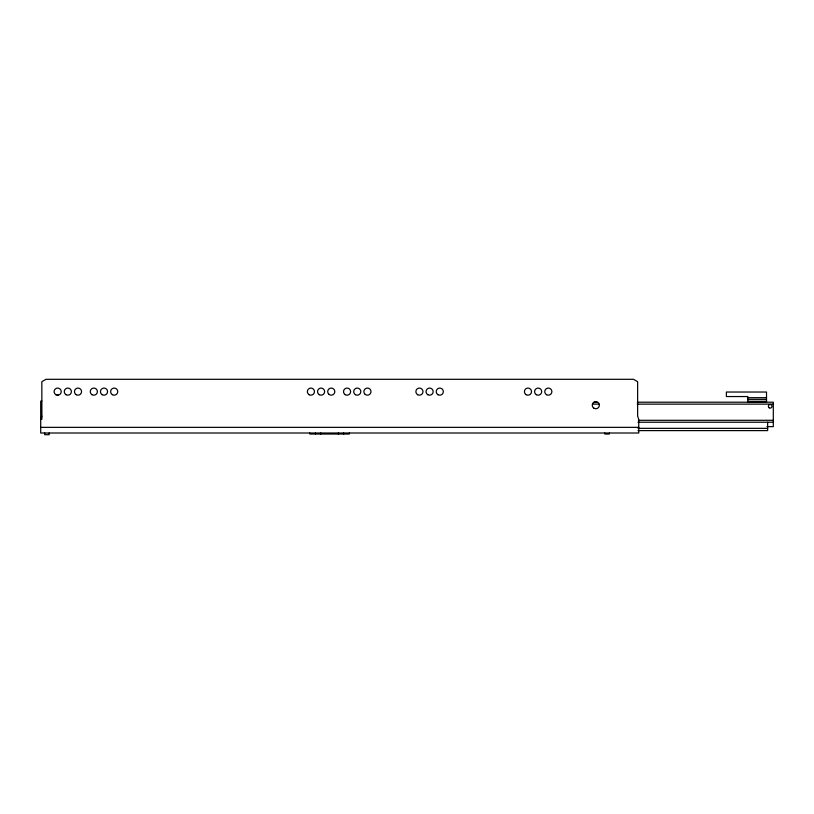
<?xml version="1.0" encoding="UTF-8"?>
<svg xmlns="http://www.w3.org/2000/svg" width="814" height="814" viewBox="0 0 814 814"><rect width="100%" height="100%" fill="white"/><g stroke="black" fill="none" stroke-linecap="round" stroke-linejoin="round"><path stroke-width="1.22" d="M40.7 419.515L41.829 416.046M58.211 395.146L57.102 395.146M747.863 397.68L766.513 397.68M747.863 399.338L766.513 399.338M41.89 401.109L40.7 401.109L40.7 433.007L638.766 433.007L638.766 419.515L637.637 416.035L637.637 381.685L633.496 379.304L45.971 379.304L41.829 381.695L41.89 419.322M747.863 401.282L766.513 401.282M747.863 401.638L766.513 401.638M594.169 402.208L596.713 402.208M637.362 402.208L773.3 402.208L773.3 426.628L766.951 426.628M592.694 404.131L599.053 404.131M637.209 404.131L773.3 404.131M638.481 420.299L773.3 420.299M637.983 422.222L773.3 422.222M40.7 427.35L638.766 427.35M638.044 428.347L767.643 428.347M638.044 430.606L767.643 430.606L767.643 422.222M766.513 402.208L766.513 392.033L726.383 392.033L726.383 396.55L747.863 396.55L747.863 402.208M609.371 433.007L609.371 434.025L604.843 434.025L604.843 433.007M349.338 433.007L349.338 434.025L309.768 434.025L309.768 433.007M343.691 433.007L343.691 434.025M338.319 433.007L338.319 434.025M320.797 433.007L320.797 434.025M315.425 433.007L315.425 434.025M49.176 433.007L49.176 434.696L44.658 434.696L44.658 433.007M438.003 394.709A3.561 3.561 0 0 0 443.345 391.626A3.561 3.561 0 0 0 438.003 388.543A3.561 3.561 0 0 0 438.003 394.709M345.299 394.709A3.561 3.561 0 0 0 350.641 391.626A3.561 3.561 0 0 0 345.299 388.543A3.561 3.561 0 0 0 345.299 394.709M92.053 394.709A3.561 3.561 0 0 0 97.395 391.626A3.561 3.561 0 0 0 92.053 388.543A3.561 3.561 0 0 0 92.053 394.709M112.403 394.709A3.561 3.561 0 0 0 117.745 391.626A3.561 3.561 0 0 0 112.403 388.543A3.561 3.561 0 0 0 112.403 394.709M102.228 394.709A3.561 3.561 0 0 0 107.57 391.626A3.561 3.561 0 0 0 102.228 388.543A3.561 3.561 0 0 0 102.228 394.709M594.027 408.272A3.561 3.561 0 0 0 599.369 405.189A3.561 3.561 0 0 0 594.027 402.106A3.561 3.561 0 0 0 594.027 408.272M66.056 394.709A3.561 3.561 0 0 0 71.398 391.626A3.561 3.561 0 0 0 66.056 388.543A3.561 3.561 0 0 0 66.056 394.709M76.231 394.709A3.561 3.561 0 0 0 81.573 391.626A3.561 3.561 0 0 0 76.231 388.543A3.561 3.561 0 0 0 76.231 394.709M55.881 394.709A3.561 3.561 0 0 0 61.223 391.626A3.561 3.561 0 0 0 55.881 388.543A3.561 3.561 0 0 0 55.881 394.709M427.828 394.709A3.561 3.561 0 0 0 433.17 391.626A3.561 3.561 0 0 0 427.828 388.543A3.561 3.561 0 0 0 427.828 394.709M355.474 394.709A3.561 3.561 0 0 0 360.816 391.626A3.561 3.561 0 0 0 355.474 388.543A3.561 3.561 0 0 0 355.474 394.709M365.191 394.393A3.561 3.561 0 0 0 370.95 392.185A3.561 3.561 0 0 0 366.158 388.298A3.561 3.561 0 0 0 365.191 394.393M309.127 394.709A3.561 3.561 0 0 0 314.469 391.626A3.561 3.561 0 0 0 309.127 388.543A3.561 3.561 0 0 0 309.127 394.709M417.653 394.709A3.561 3.561 0 0 0 422.995 391.626A3.561 3.561 0 0 0 417.653 388.543A3.561 3.561 0 0 0 417.653 394.709M546.54 394.709A3.561 3.561 0 0 0 551.882 391.626A3.561 3.561 0 0 0 546.54 388.543A3.561 3.561 0 0 0 546.54 394.709M526.19 394.709A3.561 3.561 0 0 0 531.532 391.626A3.561 3.561 0 0 0 526.19 388.543A3.561 3.561 0 0 0 526.19 394.709M536.365 394.709A3.561 3.561 0 0 0 541.707 391.626A3.561 3.561 0 0 0 536.365 388.543A3.561 3.561 0 0 0 536.365 394.709M319.302 394.709A3.561 3.561 0 0 0 324.644 391.626A3.561 3.561 0 0 0 319.302 388.543A3.561 3.561 0 0 0 319.302 394.709M329.009 394.393A3.561 3.561 0 0 0 334.768 392.185A3.561 3.561 0 0 0 329.975 388.298A3.561 3.561 0 0 0 329.009 394.393M769.291 407.845A1.811 1.811 0 0 0 771.998 406.278A1.811 1.811 0 0 0 769.291 404.711A1.811 1.811 0 0 0 769.291 407.845"/></g></svg>
